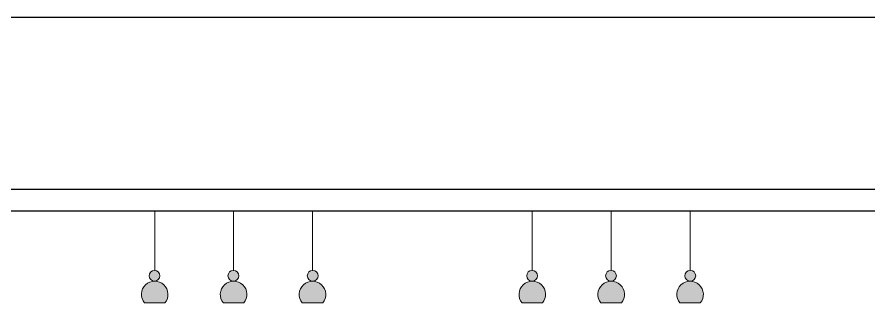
# Model space of a CAD drawing. Header units: millimetres. Extents: x 587797 to 2274247, y 1711 to 439204.
# Drawn here: x 919484 to 925407, y 245601 to 247591 of the extents above; entities that cross this region are included whole.
import ezdxf

# ---------------------------------------------------------------- set-up
doc = ezdxf.new("R2010")
doc.units = ezdxf.units.MM
doc.layers.add('finiture', color=7, linetype='Continuous', lineweight=20)

msp = doc.modelspace()

# ---------------------------------------------------------------- hatches: boundary and pattern name
at = {"layer": 'finiture', "linetype": 'ByBlock'}
h = msp.add_hatch(color=41, dxfattribs=at)
h.dxf.hatch_style = 1
h.set_gradient(color1=(241, 214, 126), color2=(242, 217, 136), rotation=90, one_color=1, tint=0.74, name='INVCURVED')
h.paths.add_polyline_path([(920402.096, 245790.348, -1), (920477.083, 245790.348, -0.40280104), (920441.056, 245752.883, -0.63558093), (920512.164, 245601.232), (920369.948, 245601.232, -0.62768866), (920438.969, 245752.86, -0.4093729)])
at = {"layer": 'finiture'}
h = msp.add_hatch(color=8, dxfattribs=at)
h.dxf.hatch_style = 1
h.set_gradient(color1=(126, 114, 99), color2=(86, 77, 67), rotation=135, one_color=1, tint=0.3, name='HEMISPHERICAL')
h.paths.add_polyline_path([(920441.056, 245752.883, 0.40280104), (920477.083, 245790.348, 1), (920402.096, 245790.348, 0.4093729), (920438.969, 245752.86, -0.00564158)])
at = {"layer": 'finiture', "linetype": 'ByBlock'}
h = msp.add_hatch(color=201, dxfattribs=at)
h.dxf.hatch_style = 1
h.set_gradient(color1=(214, 126, 241), color2=(217, 136, 242), rotation=90, one_color=1, tint=0.74, name='INVCURVED')
h.paths.add_polyline_path([(920950.628, 245790.348, -1), (921025.615, 245790.348, -0.40280104), (920989.588, 245752.883, -0.63558093), (921060.696, 245601.232), (920918.48, 245601.232, -0.62768866), (920987.501, 245752.86, -0.4093729)])
at = {"layer": 'finiture'}
h = msp.add_hatch(color=8, dxfattribs=at)
h.dxf.hatch_style = 1
h.set_gradient(color1=(126, 114, 99), color2=(86, 77, 67), rotation=135, one_color=1, tint=0.3, name='HEMISPHERICAL')
h.paths.add_polyline_path([(920989.588, 245752.883, 0.40280104), (921025.615, 245790.348, 1), (920950.628, 245790.348, 0.4093729), (920987.501, 245752.86, -0.00564158)])
h = msp.add_hatch(color=8, dxfattribs=at)
h.dxf.hatch_style = 1
h.set_gradient(color1=(126, 114, 99), color2=(86, 77, 67), rotation=135, one_color=1, tint=0.3, name='HEMISPHERICAL')
h.paths.add_polyline_path([(921538.119, 245752.883, -0.00564158), (921540.206, 245752.86, 0.4093729), (921577.079, 245790.348, 1), (921502.092, 245790.348, 0.40280104)])
at = {"layer": 'finiture', "linetype": 'ByBlock'}
h = msp.add_hatch(color=41, dxfattribs=at)
h.dxf.hatch_style = 1
h.set_gradient(color1=(241, 214, 126), color2=(242, 217, 136), rotation=90, one_color=1, tint=0.74, name='INVCURVED')
h.paths.add_polyline_path([(923027.153, 245790.348, -1), (923102.14, 245790.348, -0.40280104), (923066.113, 245752.883, -0.63558093), (923137.221, 245601.232), (922995.005, 245601.232, -0.62768866), (923064.026, 245752.86, -0.4093729)])
at = {"layer": 'finiture'}
h = msp.add_hatch(color=8, dxfattribs=at)
h.dxf.hatch_style = 1
h.set_gradient(color1=(126, 114, 99), color2=(86, 77, 67), rotation=135, one_color=1, tint=0.3, name='HEMISPHERICAL')
h.paths.add_polyline_path([(923066.113, 245752.883, 0.40280104), (923102.14, 245790.348, 1), (923027.153, 245790.348, 0.4093729), (923064.026, 245752.86, -0.00564158)])
at = {"layer": 'finiture', "linetype": 'ByBlock'}
h = msp.add_hatch(color=201, dxfattribs=at)
h.dxf.hatch_style = 1
h.set_gradient(color1=(214, 126, 241), color2=(217, 136, 242), rotation=90, one_color=1, tint=0.74, name='INVCURVED')
h.paths.add_polyline_path([(923575.685, 245790.348, -1), (923650.672, 245790.348, -0.40280104), (923614.645, 245752.883, -0.63558093), (923685.752, 245601.232), (923543.537, 245601.232, -0.62768866), (923612.557, 245752.86, -0.4093729)])
at = {"layer": 'finiture'}
h = msp.add_hatch(color=8, dxfattribs=at)
h.dxf.hatch_style = 1
h.set_gradient(color1=(126, 114, 99), color2=(86, 77, 67), rotation=135, one_color=1, tint=0.3, name='HEMISPHERICAL')
h.paths.add_polyline_path([(923614.645, 245752.883, 0.40280104), (923650.672, 245790.348, 1), (923575.685, 245790.348, 0.4093729), (923612.557, 245752.86, -0.00564158)])
h = msp.add_hatch(color=8, dxfattribs=at)
h.dxf.hatch_style = 1
h.set_gradient(color1=(126, 114, 99), color2=(86, 77, 67), rotation=135, one_color=1, tint=0.3, name='HEMISPHERICAL')
h.paths.add_polyline_path([(924163.176, 245752.883, -0.00564158), (924165.263, 245752.86, 0.4093729), (924202.136, 245790.348, 1), (924127.149, 245790.348, 0.40280104)])
at = {"layer": 'finiture', "linetype": 'ByBlock'}
h = msp.add_hatch(color=242, dxfattribs=at)
h.dxf.hatch_style = 1
h.set_gradient(color1=(219, 36, 66), color2=(236, 141, 157), rotation=90, one_color=1, tint=0.74, name='INVCURVED')
h.paths.add_polyline_path([(921609.227, 245601.232, 0.63558093), (921538.119, 245752.883, -0.01392007), (921536.032, 245752.86, 0.62768866), (921467.011, 245601.232)])
h = msp.add_hatch(color=242, dxfattribs=at)
h.dxf.hatch_style = 1
h.set_gradient(color1=(219, 36, 66), color2=(236, 141, 157), rotation=90, one_color=1, tint=0.74, name='INVCURVED')
h.paths.add_polyline_path([(924234.284, 245601.232, 0.63558093), (924163.176, 245752.883, -0.01392007), (924161.089, 245752.86, 0.62768866), (924092.068, 245601.232)])

# ---------------------------------------------------------------- linework, layer by layer
for p, q in [((860698.06, 247591.185), (941078.06, 247591.185)), ((941078.06, 246391.185), (913928.06, 246391.185)), ((940928.06, 246241.185), (914078.06, 246241.185))]:
    msp.add_line(p, q)
at = {"layer": 'finiture'}
for p, q in [((920166.791, 246241.185), (921812.385, 246241.185)), ((920715.322, 246241.185), (920166.791, 246241.185)), ((920441.056, 246241.185), (920441.056, 245827.812)), ((920989.588, 246241.185), (920989.588, 245827.812)), ((921538.119, 246241.185), (921538.119, 245827.812)), ((922791.847, 246241.185), (924437.442, 246241.185)), ((923340.379, 246241.185), (922791.847, 246241.185)), ((923066.113, 246241.185), (923066.113, 245827.812)), ((923614.645, 246241.185), (923614.645, 245827.812)), ((924163.176, 246241.185), (924163.176, 245827.812)), ((920369.948, 245601.232), (920512.164, 245601.232)), ((920918.48, 245601.232), (921060.696, 245601.232)), ((921609.227, 245601.232), (921467.011, 245601.232)), ((922995.005, 245601.232), (923137.221, 245601.232)), ((923543.537, 245601.232), (923685.752, 245601.232)), ((924234.284, 245601.232), (924092.068, 245601.232))]:
    msp.add_line(p, q, dxfattribs=at)
for centre in [(920439.59, 245790.348), (920988.121, 245790.348), (921539.586, 245790.348), (923064.647, 245790.348), (923613.178, 245790.348), (924164.642, 245790.348)]:
    msp.add_circle(centre, 37.493, dxfattribs=at)
for centre in [(920441.056, 245660.387), (920989.588, 245660.387), (921538.119, 245660.387), (923066.113, 245660.387), (923614.645, 245660.387), (924163.176, 245660.387)]:
    msp.add_arc(centre, 92.496, 320.2429543, 219.7570457, dxfattribs=at)
for p in [(920715.322, 246241.185), (921263.853, 246241.185), (923340.379, 246241.185), (923888.91, 246241.185)]:
    msp.add_point(p, dxfattribs=at)

doc.saveas('drawing.dxf')
